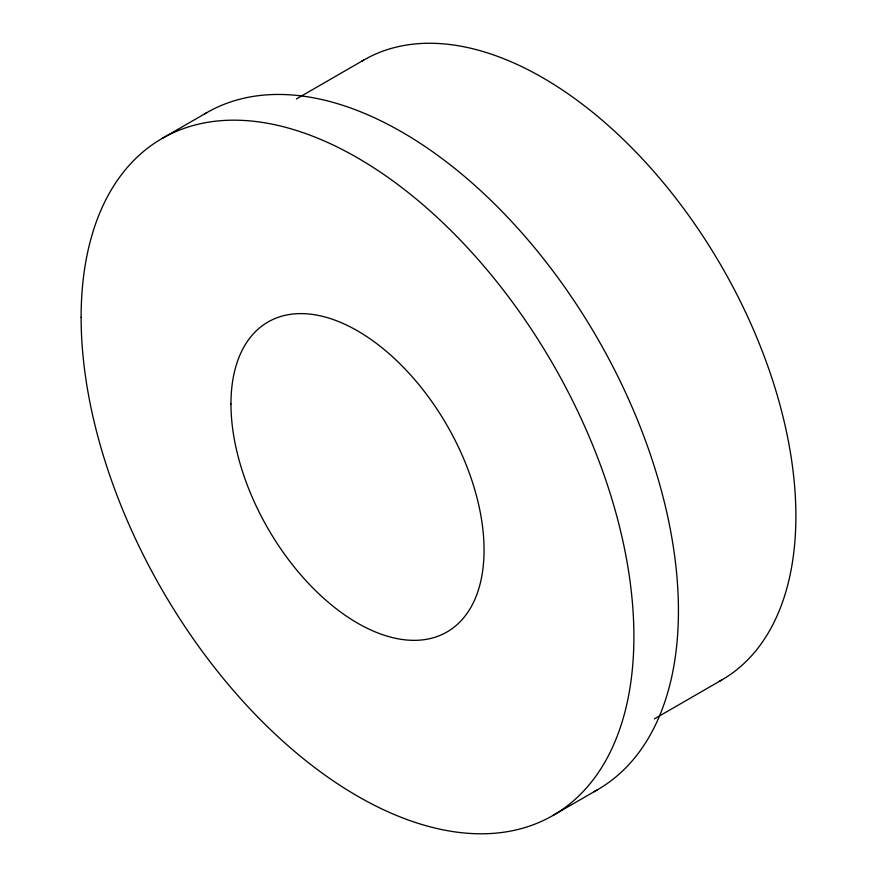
<?xml version="1.0" encoding="UTF-8"?>
<svg xmlns="http://www.w3.org/2000/svg" width="877" height="877" viewBox="0 0 877 877"><rect width="100%" height="100%" fill="white"/><g stroke="black" fill="none" stroke-linecap="round" stroke-linejoin="round"><path stroke-width="1.32" d="M162.07 138.478L206.621 112.76M296.404 98.948L363.812 60.031M654.341 718.91L721.749 679.993M552.938 815.478L597.489 789.76M361.554 61.368A357.937 206.654 60 0 1 721.749 266.685A357.937 206.654 60 0 1 719.469 681.276M204.33 114.109A390.868 225.674 60 0 1 598.059 339.421A390.868 225.674 60 0 1 594.003 791.701M81.123 317.408A390.868 225.674 60 0 0 495.702 833.15A390.868 225.674 60 0 0 495.702 280.377A390.868 225.674 60 0 0 81.123 317.408M230.958 403.913A178.974 103.333 60 0 0 420.785 640.057A178.974 103.333 60 0 0 420.785 386.954A178.974 103.333 60 0 0 230.958 403.913"/></g></svg>
